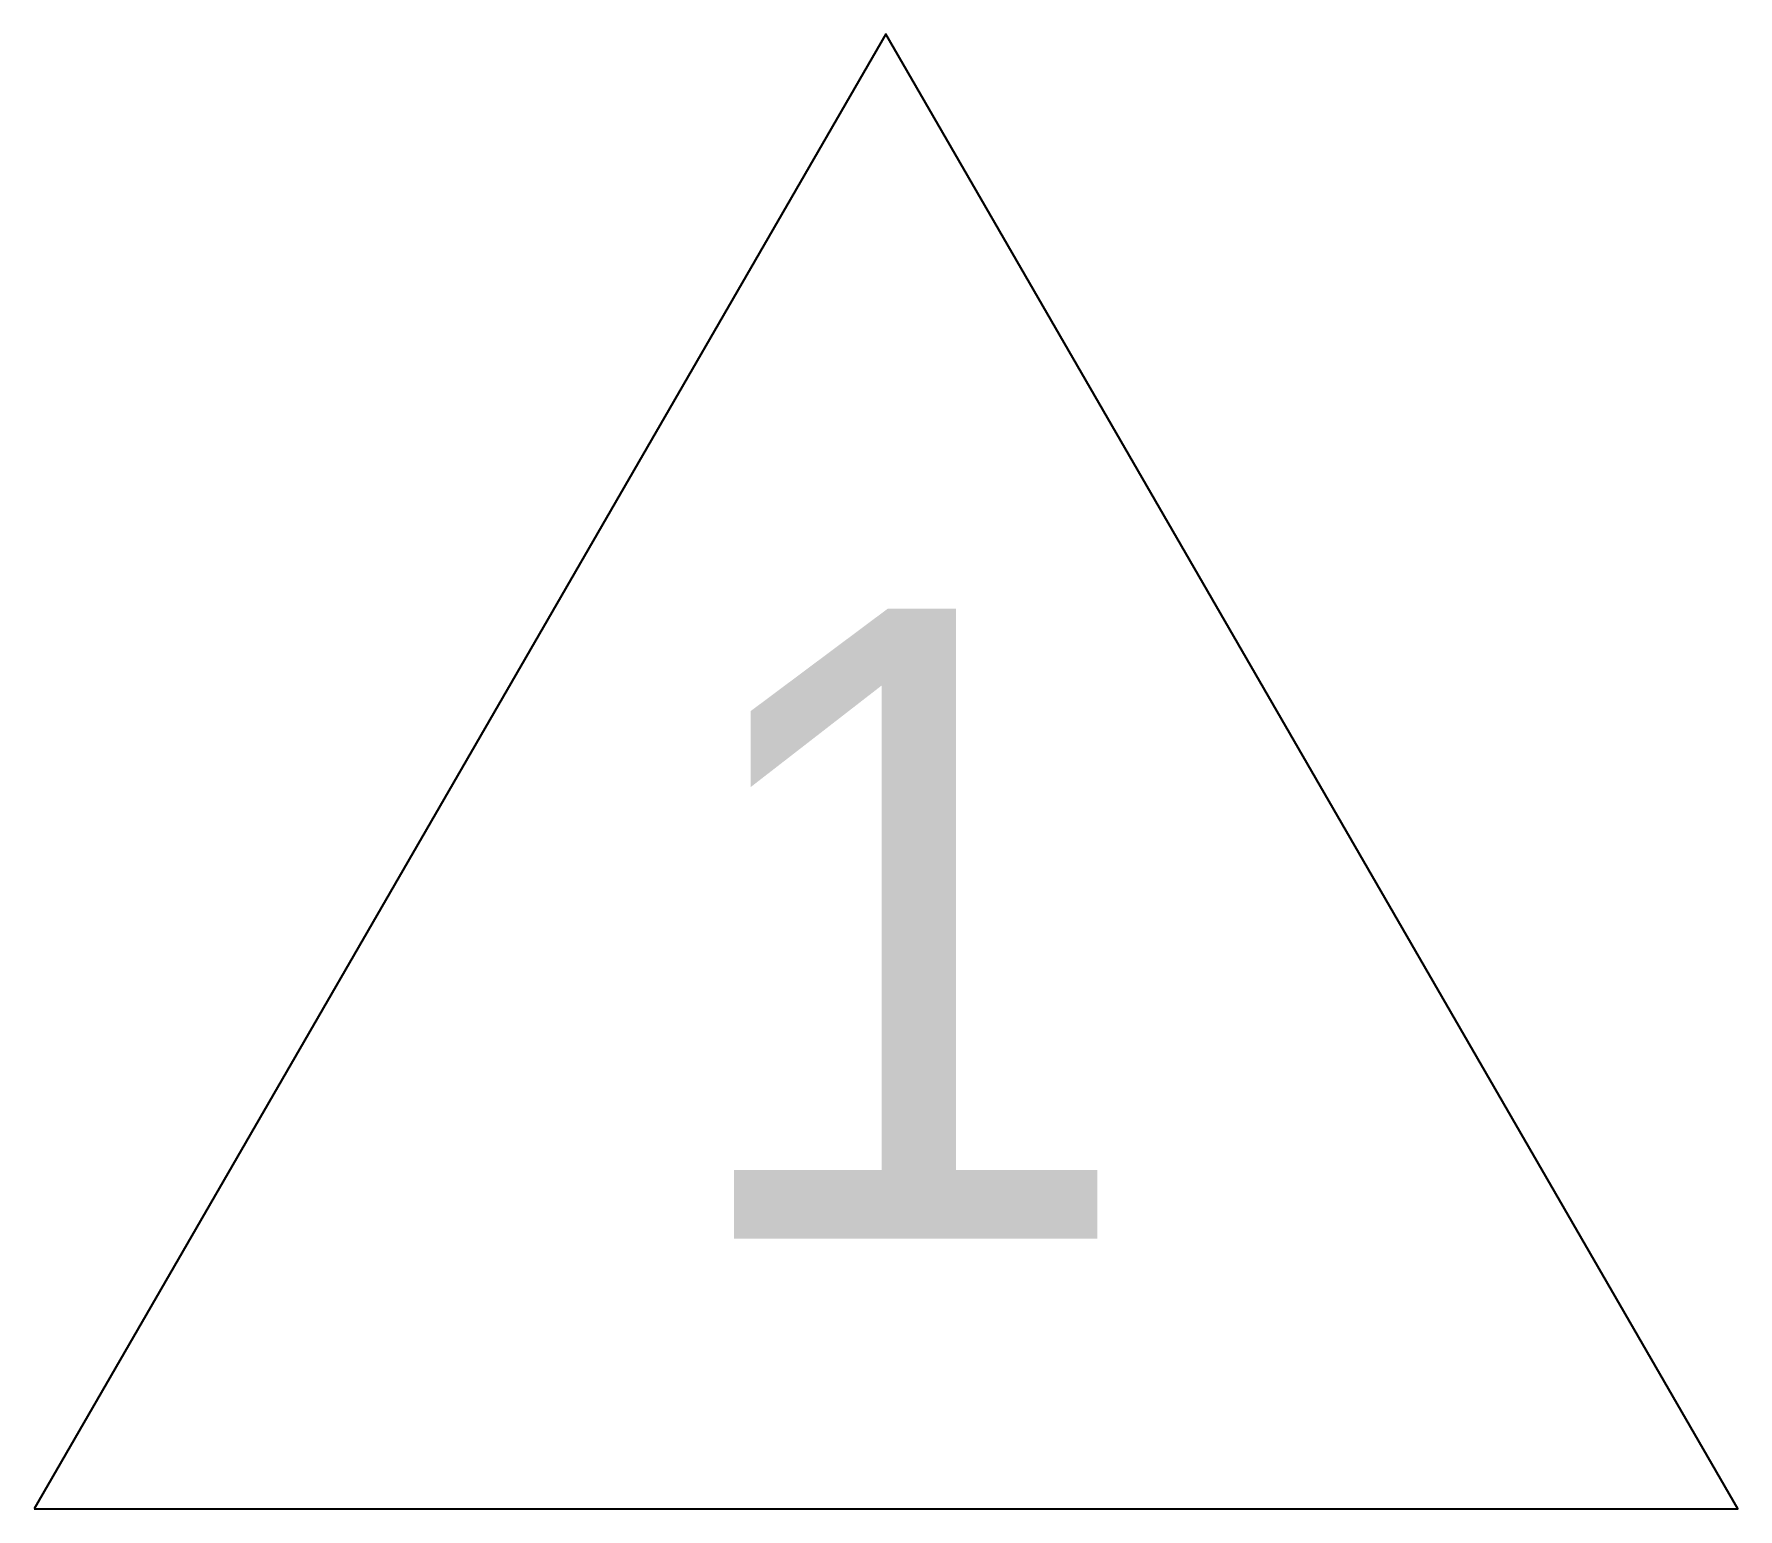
# Model space of a CAD drawing. Extents: x 1105 to 1118.6, y 543 to 554.7.
import ezdxf
from ezdxf.enums import TextEntityAlignment as Align

# ---------------------------------------------------------------- set-up
doc = ezdxf.new("R2010")
doc.units = 0
doc.layers.add('TXT', color=2, linetype='CONTINUOUS')

msp = doc.modelspace()

# ---------------------------------------------------------------- linework, layer by layer
at = {"layer": 'TXT', "color": 0}
msp.add_lwpolyline([(1105.045, 543.029), (1118.562, 543.029), (1111.803, 554.735)], close=True, dxfattribs=at)

# ---------------------------------------------------------------- texts
msp.add_text('1', height=5, dxfattribs=at).set_placement((1111.947, 547.675), align=Align.MIDDLE)

doc.saveas('drawing.dxf')
